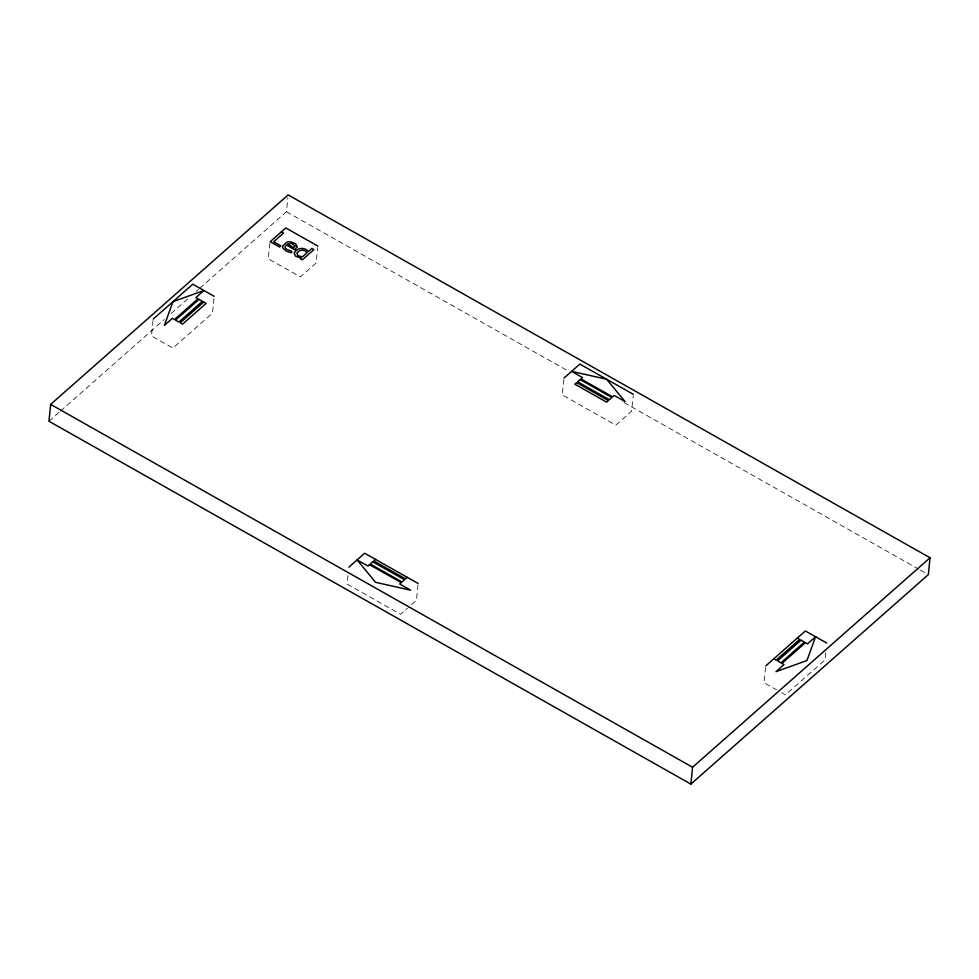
<?xml version="1.0" encoding="UTF-8"?>
<svg xmlns="http://www.w3.org/2000/svg" width="979" height="979" viewBox="0 0 979 979"><rect width="100%" height="100%" fill="white"/><g stroke="black" fill="none" stroke-linecap="round" stroke-linejoin="round"><path stroke-width="0.73" stroke-dasharray="4.89 3.67" d="M153.042 320.525L151.464 335.968L172.867 348.071L212.443 313.145L214.022 297.702M269.825 243.318L268.258 258.762L300.345 276.91L316.18 262.935L317.747 247.491M199.667 288.291L286.443 211.758L287.863 197.709M347.973 575.64L347.117 584.059L400.607 614.298L407.386 608.314M418.009 584.879L416.442 600.335L408.524 607.31M563.867 379.46L562.289 394.904L615.791 425.143L631.614 411.18L633.193 395.724M765.627 667.299L764.061 682.742L776.641 689.865M825.75 652.907L825.04 659.932L785.452 694.845L781.683 692.704M48.95 421.239L59.229 412.183M60.368 411.168L164.264 319.521M171.117 313.476L188.249 298.362M196.241 291.314L198.517 289.307M286.443 211.758L568.187 371.017M624.002 402.577L919.036 569.35M920.37 570.108L928.337 574.612"/><path stroke-width="1.47" d="M50.663 404.388L48.95 421.239L690.856 784.106L928.337 574.612L930.05 557.761L288.144 194.894L50.663 404.388L692.557 767.242L690.856 784.106M153.177 319.117L192.765 284.204L214.156 296.294M348.83 567.208L364.653 553.245L418.143 583.484M564.002 378.053L579.837 364.09L633.327 394.317M375.52 559.388L373.77 560.93L405.526 578.883L407.288 577.341M765.774 665.891L805.35 630.978L826.753 643.068M692.557 767.242L930.05 557.761M317.894 246.084L285.795 227.948L270.192 241.703L279.615 247.026L280.924 245.864L273.679 241.764L283.494 233.1L281.34 231.876M797.31 638.075L799.684 639.409L776.176 660.14L773.814 658.806M294.3 253.157L295.474 256.229L301.091 257.942L300.235 258.689L302.291 259.851L313.929 249.584L311.885 248.421L308.263 251.615C304.983 246.708 296.343 247.589 294.3 253.157M294.924 245.864L293.957 247.736L287.508 244.089L291.705 243.355L294.924 245.864M297.188 246.647L294.875 249.816L286.431 245.044C280.716 250.245 295.511 250.355 291.118 252.79L286.247 251.065L283.249 248.446A5.996 4.124 5.8 0 1 283.004 245.631L286.663 242.376A6.608 4.552 5.8 0 1 290.616 241.801L295.548 243.685L297.188 246.647M172.977 301.654L164.35 325.432L172.39 318.334L174.495 319.533L197.991 298.803L195.886 297.604L203.926 290.518L172.977 301.654M815.58 636.754L806.953 660.531L776.004 671.68L784.044 664.582L781.94 663.395L805.436 642.665L807.54 643.852L815.58 636.754M297.2 252.851L297.53 255.482L302.278 256.89L307.1 252.643C304.787 249.143 299.378 249.241 297.2 252.851M199.006 299.378L175.51 320.109L178.9 322.018L202.396 301.287L199.006 299.378M203.754 302.046L180.246 322.776L182.62 324.122L206.116 303.392L203.754 302.046M369.511 564.687L367.957 566.058L357.09 559.915L375.569 582.321L410.58 590.153L399.713 584.01L401.268 582.64L369.511 564.687M372.766 561.811L370.258 564.026L402.026 581.979L404.523 579.764L372.766 561.811M576.619 382.642L574.869 384.196L606.637 402.149L608.387 400.595L576.619 382.642M580.131 379.558L577.622 381.761L609.391 399.713L611.887 397.511L580.131 379.558M582.444 377.515L580.877 378.885L612.646 396.85L614.2 395.467L625.067 401.61L606.588 379.203L571.577 371.371L582.444 377.515M801.03 640.18L777.534 660.911L780.924 662.82L804.42 642.089L801.03 640.18"/></g></svg>
